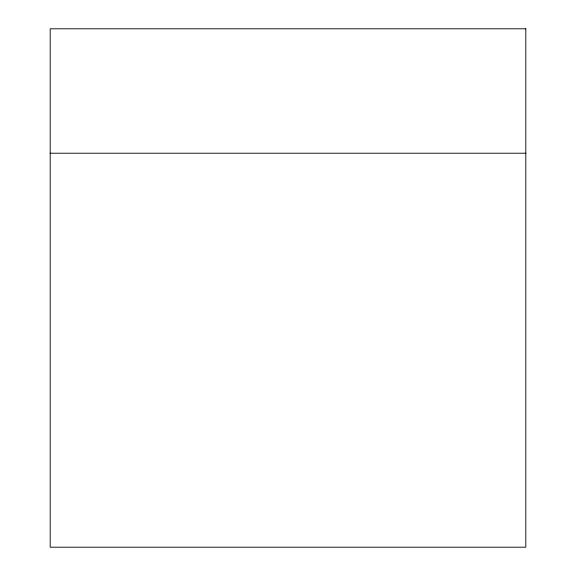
<?xml version="1.0" encoding="UTF-8"?>
<svg xmlns="http://www.w3.org/2000/svg" width="576" height="576" viewBox="0 0 576 576"><rect width="100%" height="100%" fill="white"/><g stroke="black" fill="none" stroke-linecap="round" stroke-linejoin="round"><path stroke-width="0.86" d="M50.184 153.216L525.816 153.216M525.816 28.8L50.184 28.8L50.184 547.2L525.816 547.2L525.816 28.8"/></g></svg>
